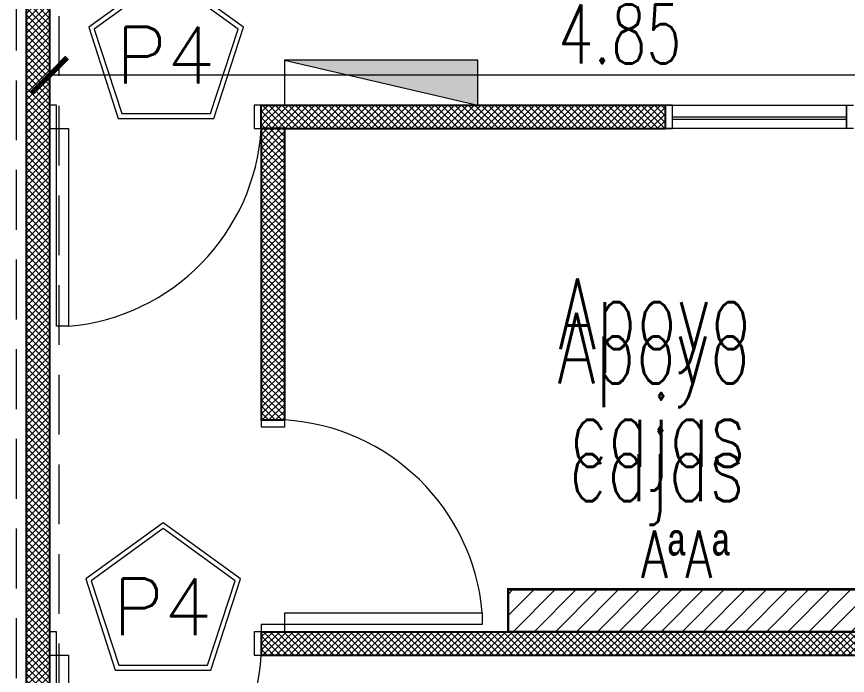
# Model space of a CAD drawing. Header units: millimetres. Extents: x 2828 to 3406, y 849 to 1266.
# Drawn here: x 2920.114 to 2923.646, y 1088.072 to 1090.871 of the extents above; entities that cross this region are included whole.
import ezdxf

# ---------------------------------------------------------------- set-up
doc = ezdxf.new("R2010")
doc.units = ezdxf.units.MM
doc.header["$PDMODE"] = 34
doc.header["$PDSIZE"] = -10
doc.linetypes.add('DASHDOT', pattern=[1, 0.5, -0.25, 0, -0.25])
doc.linetypes.add('DASHED', pattern=[19.05, 12.7, -6.35])
doc.layers.get('DEFPOINTS').update_dxf_attribs({"lineweight": 5})
for name, color, linetype, lineweight in [('0.05', 64, 'Continuous', 5), ('0.10', 161, 'Continuous', 9), ('0.30', 1, 'Continuous', 25), ('arq cotas', 152, 'Continuous', 13), ('arq DP', 40, 'Continuous', 5), ('arq tex', 31, 'Continuous', 5), ('AºAº', 140, 'DASHED', 13), ('CARPINTERIA', 141, 'Continuous', 9), ('equip tx', 220, 'Continuous', 5), ('proyecciones', 221, 'DASHED', 5)]:
    doc.layers.add(name, color=color, linetype=linetype, lineweight=lineweight)
doc.layers.add('sombrado muro nuevo', color=7, linetype='Continuous', lineweight=5, true_color=0x757575)
doc.styles.add('100', font='romans.shx', dxfattribs={"width": 0.75, "height": 0.2})
doc.styles.add('250-cts', font='romans.shx', dxfattribs={"width": 0.7, "height": 0.25})
doc.styles.get("Standard").update_dxf_attribs({"font": 'romans.shx'})
doc.dimstyles.new('250', dxfattribs={"dimtxt": 0.3, "dimasz": 0.15, "dimexe": 0, "dimexo": 0.1, "dimgap": 0.05, "dimtad": 1, "dimzin": 0, "dimdsep": 46, "dimtxsty": '250-cts', "dimblk": 'ARCHTICK', "dimcen": 0.02, "dimclrd": 256, "dimclre": 256, "dimclrt": 256, "dimazin": 0, "dimtfac": 1, "dimtofl": 0, "dimtmove": 1, "dimatfit": 0, "dimldrblk": 'OPEN90', "dimfxl": 1, "dimtolj": 1, "dimtzin": 0, "dimlwd": -1, "dimarcsym": 0})
pattern_1 = [(45, (0.210902, 0), (-0.01414213562, 0.01414213562), []), (135, (0.210902, 0), (-0.01414213562, -0.01414213562), [])]

# ---------------------------------------------------------------- blocks, each defined once
blk = doc.blocks.new('_ARCHTICK')
at = {"color": 0, "linetype": 'ByBlock', "const_width": 0.15}
blk.add_lwpolyline([(-0.5, -0.5), (0.5, 0.5)], dxfattribs=at)
blk = doc.blocks.new('*D316')
at = {"layer": 'arq cotas', "linetype": 'DASHDOT', "lineweight": -2, "transparency": 16777216}
for p, q in [((2920.2537, 1090.5954), (2920.2537, 1090.6223)), ((2925.1037, 1090.5954), (2925.1037, 1090.6223))]:
    blk.add_line(p, q, dxfattribs=at)
at = {"layer": 'arq cotas', "transparency": 16777216}
blk.add_line((2925.1037, 1090.6223), (2920.2537, 1090.6223), dxfattribs=at)
at = {"layer": 'DEFPOINTS', "color": 0, "transparency": 16777216}
for p in [(2920.2537, 1090.6223), (2920.2537, 1090.4954), (2925.1037, 1090.4954)]:
    blk.add_point(p, dxfattribs=at)
at = {"layer": 'arq cotas', "transparency": 16777216, "xscale": 0.15, "yscale": 0.15, "zscale": 0.15, "rotation": 180}
blk.add_blockref('_ARCHTICK', (2920.2537, 1090.6223), dxfattribs=at)
at = {"layer": 'arq cotas', "transparency": 16777216, "xscale": 0.15, "yscale": 0.15, "zscale": 0.15}
blk.add_blockref('_ARCHTICK', (2925.1037, 1090.6223), dxfattribs=at)
at = {"layer": 'arq cotas', "transparency": 16777216, "insert": (2922.6787, 1090.7973), "char_height": 0.25, "attachment_point": 5, "style": '250-cts'}
blk.add_mtext('\\A1;4.85', dxfattribs=at)
blk = doc.blocks.new('_Open90')
at = {"color": 0, "linetype": 'ByBlock', "lineweight": -2}
for p, q in [((-0.5, 0.5), (0, 0)), ((0, 0), (-1, 0)), ((0, 0), (-0.5, -0.5))]:
    blk.add_line(p, q, dxfattribs=at)
blk = doc.blocks.new('A$C685A20AF')
at = {"layer": 'CARPINTERIA'}
for points in [[(-0.4911, -0.2294), (-0.4911, -0.1294), (-0.5211, -0.1294), (-0.5211, -0.1294), (-0.5211, -0.1294), (-0.5211, -0.2294)], [(0.3789, -0.2294), (0.3789, -0.1294), (0.3489, -0.1294), (0.3489, -0.1294), (0.3489, -0.1294), (0.3489, -0.2294)], [(-0.4911, -0.2294), (-0.4411, -0.2294), (-0.4411, -1.0694), (-0.4911, -1.0694)]]:
    blk.add_lwpolyline(points, close=True, dxfattribs=at)
blk.add_arc((-0.518, -0.1741), 0.8986, 274.9105, 356.4704, dxfattribs=at)

msp = doc.modelspace()

# ---------------------------------------------------------------- hatches: boundary and pattern name
at = {"layer": '0.10', "ltscale": 0.2}
msp.add_hatch(color=256, dxfattribs=at).paths.add_polyline_path([(2921.2531, 1090.6859), (2922.0754, 1090.4954), (2922.0754, 1090.6859)])
at = {"layer": 'AºAº'}
h = msp.add_hatch(dxfattribs=at)
h.set_pattern_fill('ANSI31', color=256, scale=0.02)
h.set_pattern_definition([(45, (-29.527, 1.525), (-0.0449012806, 0.0449012806), [])])
h.paths.add_polyline_path([(2922.2041, 1088.4375), (2922.2041, 1088.2575), (2923.7041, 1088.2575), (2923.7041, 1088.4375)])
at = {"layer": 'sombrado muro nuevo'}
h = msp.add_hatch(dxfattribs=at)
h.set_pattern_fill('_USER', color=256, scale=0.02, angle=45, style=0, double=1, pattern_type=0)
h.set_pattern_definition(pattern_1)
h.paths.add_polyline_path([(2920.1537, 1092.3975), (2920.2537, 1092.3975), (2920.2537, 1086.8575), (2920.1537, 1086.8575)])
h = msp.add_hatch(dxfattribs=at)
h.set_pattern_fill('_USER', color=256, scale=0.02, angle=45, style=0, double=1, pattern_type=0)
h.set_pattern_definition([(45, (0.551, -0.371787), (-0.01414213562, 0.01414213562), []), (135, (0.551, -0.371787), (-0.01414213562, -0.01414213562), [])])
h.paths.add_polyline_path([(2921.1537, 1090.4954), (2922.8728, 1090.4954), (2922.8728, 1090.3954), (2921.1537, 1090.3954)])
h = msp.add_hatch(dxfattribs=at)
h.set_pattern_fill('_USER', color=256, scale=0.02, angle=45, style=0, double=1, pattern_type=0)
h.set_pattern_definition([(45, (0, 0), (-0.01414213562, 0.01414213562), []), (135, (0, 0), (-0.01414213562, -0.01414213562), [])])
h.paths.add_polyline_path([(2921.1537, 1090.3954), (2921.1537, 1089.1575), (2921.2537, 1089.1575), (2921.2537, 1090.3954)])
h = msp.add_hatch(dxfattribs=at)
h.set_pattern_fill('_USER', color=256, scale=0.02, angle=45, style=0, double=1, pattern_type=0)
h.set_pattern_definition(pattern_1)
h.paths.add_polyline_path([(2921.1537, 1088.2575), (2925.1037, 1088.2575), (2925.1037, 1088.1575), (2921.1537, 1088.1575)])

# ---------------------------------------------------------------- linework, layer by layer
at = {"layer": '0.05'}
for p, q in [((2922.9028, 1090.4454), (2923.6428, 1090.4454)), ((2922.9028, 1090.4354), (2923.6428, 1090.4354))]:
    msp.add_line(p, q, dxfattribs=at)
for points in [[(2922.8728, 1090.3954), (2922.8728, 1090.4954), (2923.6428, 1090.4954), (2923.6428, 1090.3954), (2922.8728, 1090.3954)], [(2922.8728, 1090.3954), (2922.9028, 1090.3954), (2922.9028, 1090.4954), (2922.8728, 1090.4954)], [(2923.6728, 1090.3954), (2923.6428, 1090.3954), (2923.6428, 1090.4954), (2923.6728, 1090.4954)]]:
    msp.add_lwpolyline(points, dxfattribs=at)
at = {"layer": '0.10', "ltscale": 0.2}
msp.add_line((2921.2531, 1090.6859), (2922.0754, 1090.4954), dxfattribs=at)
msp.add_lwpolyline([(2922.0754, 1090.6859), (2921.2531, 1090.6859), (2921.2531, 1090.4954), (2922.0754, 1090.4954)], close=True, dxfattribs=at)
at = {"layer": '0.30'}
for p, q in [((2920.1537, 1092.3975), (2920.1537, 1086.8575)), ((2920.2537, 1092.3975), (2920.2537, 1086.8575)), ((2921.1537, 1090.4954), (2922.8728, 1090.4954)), ((2921.1537, 1090.3954), (2921.1537, 1090.4954)), ((2922.8728, 1090.3954), (2922.8728, 1090.4954)), ((2921.1537, 1090.3954), (2922.8728, 1090.3954)), ((2921.1537, 1088.2575), (2925.1037, 1088.2575)), ((2921.1537, 1088.2575), (2921.1537, 1088.1575)), ((2921.1537, 1088.1575), (2925.1037, 1088.1575))]:
    msp.add_line(p, q, dxfattribs=at)
msp.add_lwpolyline([(2921.1537, 1090.3954), (2921.1537, 1089.1575), (2921.2537, 1089.1575), (2921.2537, 1090.3954), (2921.1537, 1090.3954)], dxfattribs=at)
at = {"layer": 'arq DP'}
for points in [[(2920.7494, 1091.065), (2920.4202, 1090.8259), (2920.546, 1090.4389), (2920.9529, 1090.4389), (2921.0786, 1090.8259)], [(2920.7494, 1091.0403), (2920.4438, 1090.8182), (2920.5605, 1090.4589), (2920.9383, 1090.4589), (2921.0551, 1090.8182)], [(2920.7367, 1088.7207), (2920.4075, 1088.4815), (2920.5332, 1088.0946), (2920.9401, 1088.0946), (2921.0658, 1088.4815)], [(2920.7367, 1088.696), (2920.431, 1088.4739), (2920.5478, 1088.1146), (2920.9256, 1088.1146), (2921.0423, 1088.4739)]]:
    msp.add_lwpolyline(points, close=True, dxfattribs=at)
at = {"layer": 'AºAº', "const_width": 0.01}
msp.add_lwpolyline([(2922.2041, 1088.2575), (2923.7041, 1088.2575), (2923.7041, 1088.4375), (2922.2041, 1088.4375)], close=True, dxfattribs=at)
at = {"layer": 'CARPINTERIA'}
for points in [[(2920.2837, 1090.3954), (2920.2837, 1090.4954), (2920.2537, 1090.4954), (2920.2537, 1090.4954), (2920.2537, 1090.4954), (2920.2537, 1090.3954)], [(2921.1537, 1090.3954), (2921.1537, 1090.4954), (2921.1237, 1090.4954), (2921.1237, 1090.4954), (2921.1237, 1090.4954), (2921.1237, 1090.3954)], [(2920.2837, 1090.3954), (2920.3337, 1090.3954), (2920.3337, 1089.5554), (2920.2837, 1089.5554)], [(2920.2837, 1088.1575), (2920.2837, 1088.2575), (2920.2537, 1088.2575), (2920.2537, 1088.2575), (2920.2537, 1088.2575), (2920.2537, 1088.1575)], [(2921.1537, 1088.1575), (2921.1537, 1088.2575), (2921.1237, 1088.2575), (2921.1237, 1088.2575), (2921.1237, 1088.2575), (2921.1237, 1088.1575)], [(2920.2837, 1088.1575), (2920.3337, 1088.1575), (2920.3337, 1087.3175), (2920.2837, 1087.3175)]]:
    msp.add_lwpolyline(points, close=True, dxfattribs=at)
for centre in [(2920.2568, 1090.4507), (2920.2568, 1088.2128)]:
    msp.add_arc(centre, 0.8986, 274.9105, 356.4704, dxfattribs=at)
at = {"layer": 'proyecciones', "ltscale": 0.02}
msp.add_lwpolyline([(2920.2937, 1092.3976), (2920.2937, 1086.9175), (2920.1137, 1086.9175), (2920.1137, 1092.3976)], close=True, dxfattribs=at)

# ---------------------------------------------------------------- block references
at = {"layer": 'CARPINTERIA', "rotation": 90}
msp.add_blockref('A$C685A20AF', (2921.0243, 1088.7785), dxfattribs=at)

# ---------------------------------------------------------------- texts
at = {"layer": 'arq DP', "char_height": 0.24, "width": 0.29424, "attachment_point": 2}
for insert in [(2920.7467, 1090.8272), (2920.734, 1088.4829)]:
    msp.add_mtext('P4', dxfattribs=dict(at, insert=insert))
at = {"layer": 'arq tex', "insert": (2918.9695, 1089.7582), "char_height": 0.3, "attachment_point": 1, "style": '250-cts'}
msp.add_mtext_dynamic_manual_height_columns('\\pi3.4476;Apoyo \\P\\pi3.4976;cajas', width=7.765117, gutter_width=12.5, heights=[0], dxfattribs=at)
at = {"layer": 'AºAº', "insert": (2922.7682, 1088.6869), "char_height": 0.2, "attachment_point": 1, "style": '100'}
msp.add_mtext_dynamic_manual_height_columns('AªAª', width=50.702146, gutter_width=12.5, heights=[0], dxfattribs=at)
at = {"layer": 'equip tx', "insert": (2918.9653, 1089.6121), "char_height": 0.3, "attachment_point": 1, "style": '250-cts'}
msp.add_mtext_dynamic_manual_height_columns('\\pi3.4476;Apoyo \\P\\pi3.4976;cajas', width=7.765117, gutter_width=12.5, heights=[0], dxfattribs=at)

# ---------------------------------------------------------------- dimensions: what is measured, and where the dimension line sits
at = {"layer": 'arq cotas'}
dim = msp.add_linear_dim(base=(2920.2537, 1090.6223), p1=(2925.1037, 1090.4954), p2=(2920.2537, 1090.4954), dimstyle='250', dxfattribs=at)
dim.commit()
dim.dimension.update_dxf_attribs({"geometry": '*D316', "text_midpoint": (2922.6787, 1090.7973)})

doc.saveas('drawing.dxf')
